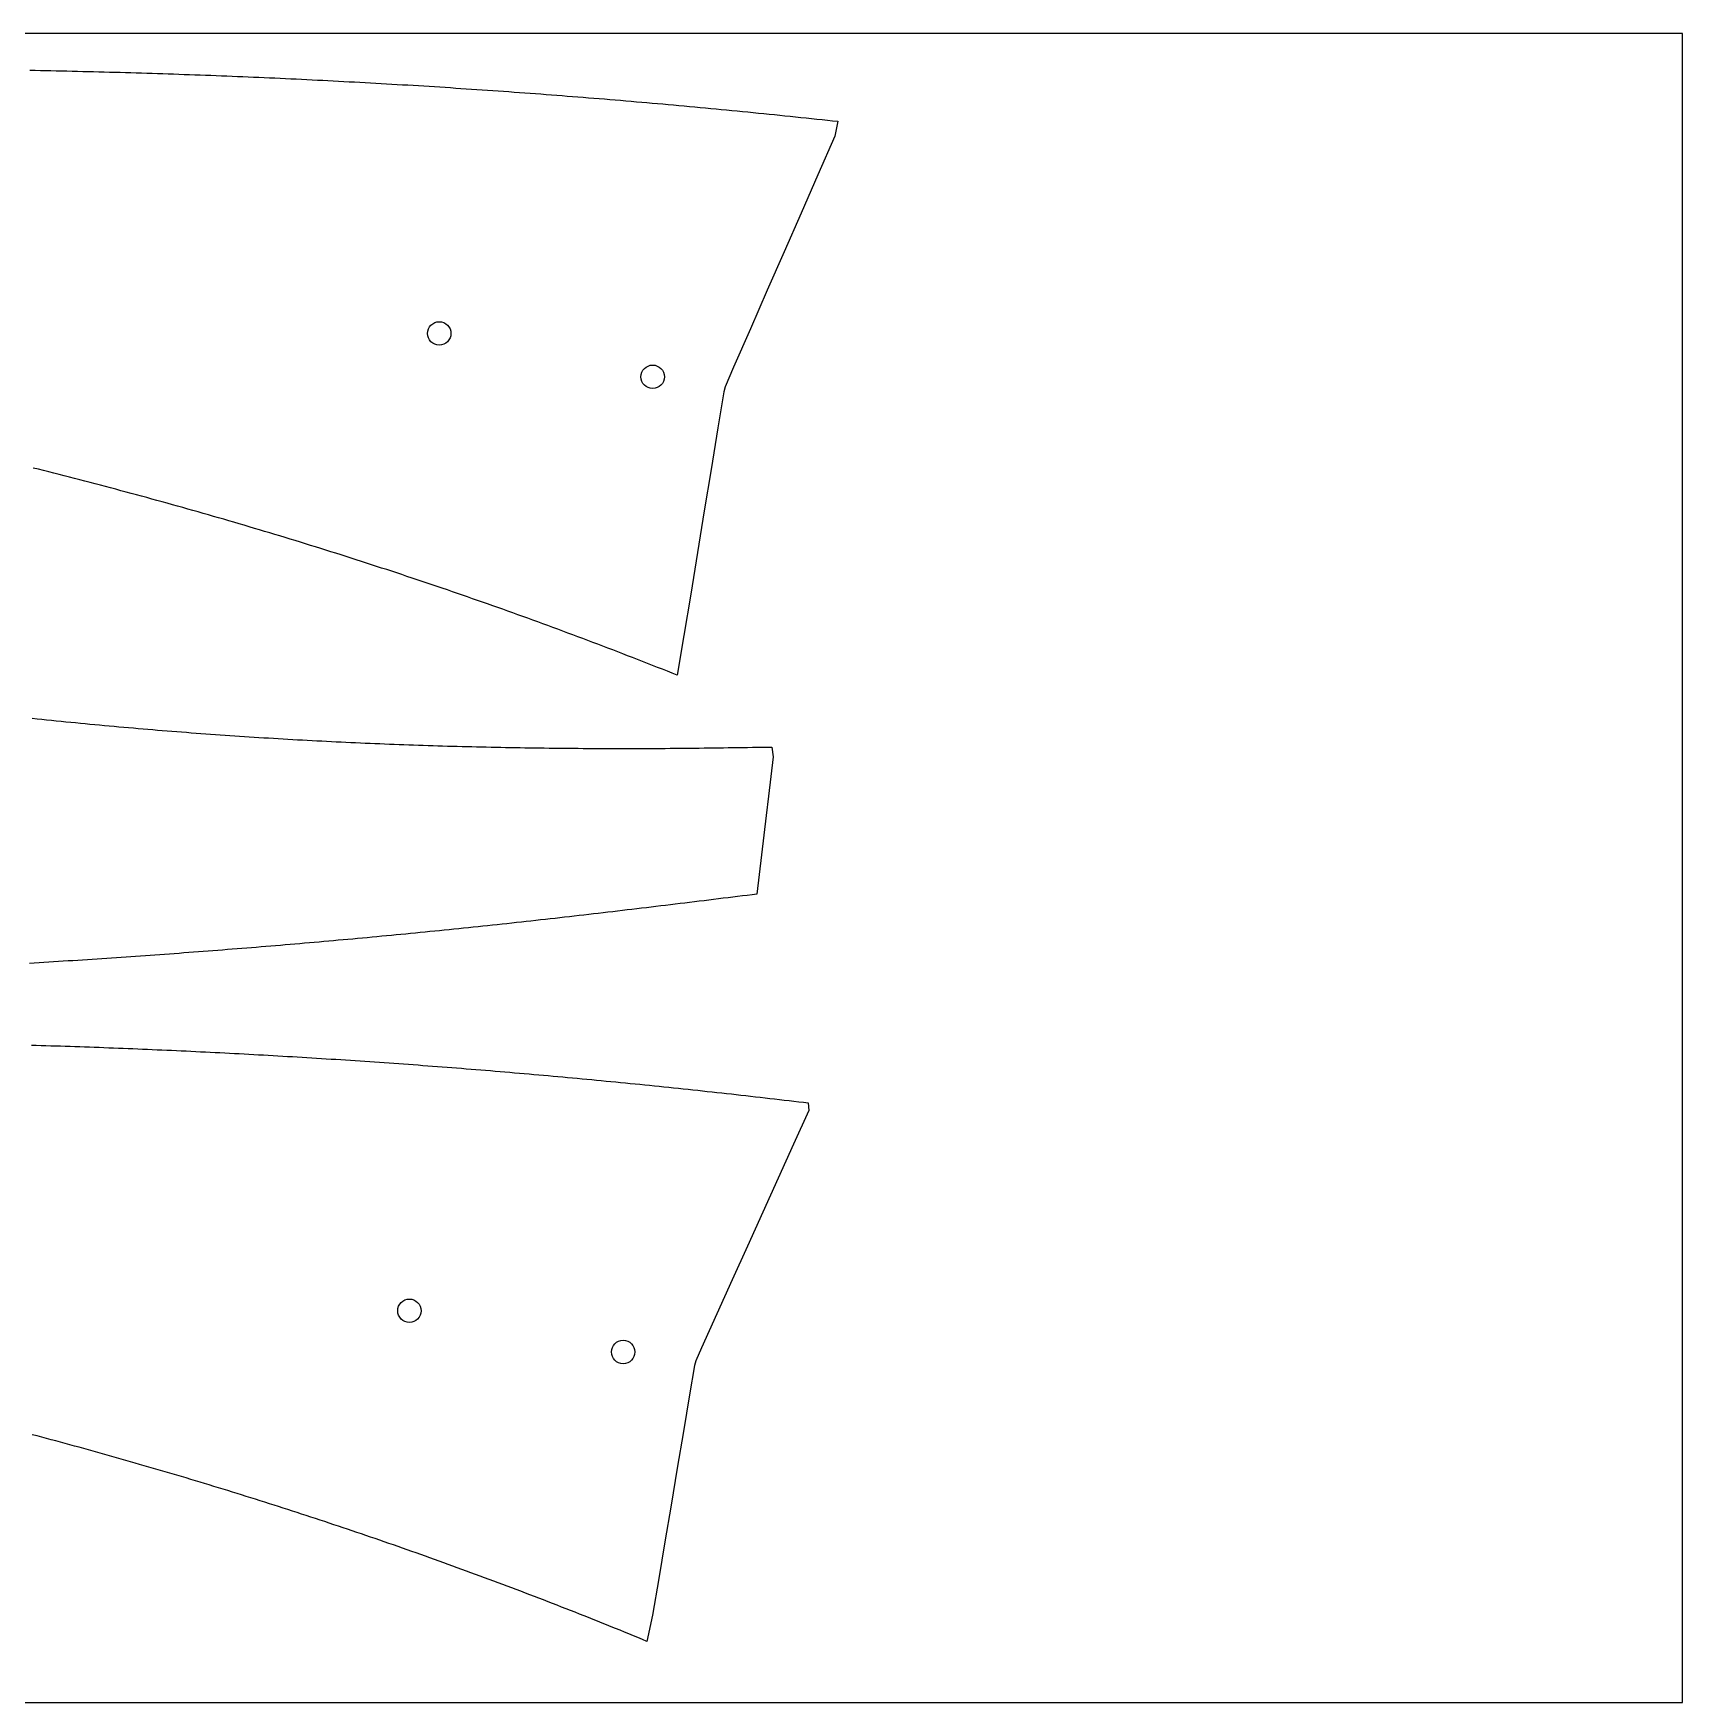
# Model space of a CAD drawing. Extents: x 2 to 322, y 1 to 49.
# Drawn here: x 158.02 to 203.47, y 3.2 to 49.2 of the extents above; entities that cross this region are included whole.
import ezdxf

# ---------------------------------------------------------------- set-up
doc = ezdxf.new("R2010")
doc.units = 0
doc.layers.get('0').update_dxf_attribs({"linetype": 'CONTINUOUS'})
doc.layers.add('CUT_SHEET', color=1, linetype='CONTINUOUS')
doc.layers.add('DRILLING', color=3, linetype='CONTINUOUS')

msp = doc.modelspace()

# ---------------------------------------------------------------- linework, layer by layer
for points in [[(157.921, 48.1892, 0), (158.068, 48.1865, 0), (158.215, 48.1837, 0), (158.362, 48.1808, 0), (158.508, 48.1779, 0), (158.655, 48.1748, 0), (158.802, 48.1717, 0), (158.949, 48.1684, 0), (159.096, 48.1651, 0), (159.243, 48.1617, 0), (159.389, 48.1582, 0), (159.536, 48.1547, 0), (159.683, 48.151, 0), (159.83, 48.1473, 0), (159.977, 48.1434, 0), (160.124, 48.1395, 0), (160.27, 48.1355, 0), (160.417, 48.1314, 0), (160.564, 48.1273, 0), (160.711, 48.123, 0), (160.858, 48.1186, 0), (161.004, 48.1142, 0), (161.151, 48.1097, 0), (161.298, 48.1051, 0), (161.445, 48.1004, 0), (161.592, 48.0956, 0), (161.738, 48.0908, 0), (161.885, 48.0858, 0), (162.032, 48.0808, 0), (162.179, 48.0757, 0), (162.325, 48.0704, 0), (162.472, 48.0652, 0), (162.619, 48.0598, 0), (162.766, 48.0543, 0), (162.912, 48.0488, 0), (163.059, 48.0431, 0), (163.206, 48.0374, 0), (163.353, 48.0316, 0), (163.499, 48.0257, 0), (163.646, 48.0197, 0), (163.793, 48.0136, 0), (163.94, 48.0075, 0), (164.086, 48.0012, 0), (164.233, 47.9949, 0), (164.38, 47.9885, 0), (164.527, 47.9819, 0), (164.673, 47.9754, 0), (164.82, 47.9687, 0), (164.967, 47.9619, 0), (165.113, 47.9551, 0), (165.26, 47.9481, 0), (165.407, 47.9411, 0), (165.554, 47.934, 0), (165.7, 47.9268, 0), (165.847, 47.9195, 0), (165.994, 47.9121, 0), (166.14, 47.9047, 0), (166.287, 47.8971, 0), (166.434, 47.8895, 0), (166.58, 47.8817, 0), (166.727, 47.8739, 0), (166.874, 47.866, 0), (167.02, 47.8581, 0), (167.167, 47.85, 0), (167.313, 47.8418, 0), (167.46, 47.8336, 0), (167.607, 47.8253, 0), (167.753, 47.8168, 0), (167.9, 47.8083, 0), (168.047, 47.7997, 0), (168.193, 47.7911, 0), (168.34, 47.7823, 0), (168.486, 47.7734, 0), (168.633, 47.7645, 0), (168.78, 47.7555, 0), (168.926, 47.7463, 0), (169.073, 47.7371, 0), (169.219, 47.7278, 0), (169.366, 47.7185, 0), (169.512, 47.709, 0), (169.659, 47.6994, 0), (169.805, 47.6898, 0), (169.952, 47.6801, 0), (170.099, 47.6703, 0), (170.245, 47.6604, 0), (170.392, 47.6504, 0), (170.538, 47.6403, 0), (170.685, 47.6301, 0), (170.831, 47.6199, 0), (170.978, 47.6095, 0), (171.124, 47.5991, 0), (171.271, 47.5886, 0), (171.417, 47.578, 0), (171.564, 47.5673, 0), (171.71, 47.5565, 0), (171.856, 47.5457, 0), (172.003, 47.5347, 0), (172.149, 47.5237, 0), (172.296, 47.5125, 0), (172.442, 47.5013, 0), (172.589, 47.49, 0), (172.735, 47.4786, 0), (172.881, 47.4672, 0), (173.028, 47.4556, 0), (173.174, 47.4439, 0), (173.321, 47.4322, 0), (173.467, 47.4204, 0), (173.613, 47.4085, 0), (173.76, 47.3965, 0), (173.906, 47.3844, 0), (174.052, 47.3722, 0), (174.199, 47.3599, 0), (174.345, 47.3476, 0), (174.492, 47.3351, 0), (174.638, 47.3226, 0), (174.784, 47.31, 0), (174.93, 47.2973, 0), (175.077, 47.2845, 0), (175.223, 47.2716, 0), (175.369, 47.2587, 0), (175.516, 47.2456, 0), (175.662, 47.2325, 0), (175.808, 47.2192, 0), (175.954, 47.2059, 0), (176.101, 47.1925, 0), (176.247, 47.179, 0), (176.393, 47.1655, 0), (176.539, 47.1518, 0), (176.686, 47.138, 0), (176.832, 47.1242, 0), (176.978, 47.1103, 0), (177.124, 47.0962, 0), (177.27, 47.0821, 0), (177.416, 47.0679, 0), (177.563, 47.0537, 0), (177.709, 47.0393, 0), (177.855, 47.0248, 0), (178.001, 47.0103, 0), (178.147, 46.9957, 0), (178.293, 46.9809, 0), (178.439, 46.9661, 0), (178.586, 46.9512, 0), (178.732, 46.9363, 0), (178.878, 46.9212, 0), (179.024, 46.906, 0), (179.17, 46.8908, 0), (179.316, 46.8755, 0), (179.462, 46.86, 0), (179.608, 46.8445, 0), (179.754, 46.8289, 0), (179.9, 46.8132, 0), (180.046, 46.7975, 0), (180.192, 46.7816, 0), (180.107, 46.3707, 0), (179.641, 45.3096, 0), (179.175, 44.2484, 0), (178.709, 43.1873, 0), (178.244, 42.1261, 0), (177.778, 41.065, 0), (177.312, 40.0038, 0), (177.08, 39.4676, 0), (177.043, 39.3256, 0), (176.881, 38.3306, 0), (176.694, 37.1868, 0), (176.508, 36.043, 0), (176.321, 34.8992, 0), (176.135, 33.7554, 0), (175.948, 32.6116, 0), (175.764, 31.5169, 0), (175.627, 31.5714, 0), (175.491, 31.6257, 0), (175.355, 31.6798, 0), (175.218, 31.7339, 0), (175.081, 31.7877, 0), (174.945, 31.8414, 0), (174.808, 31.895, 0), (174.671, 31.9484, 0), (174.534, 32.0017, 0), (174.397, 32.0548, 0), (174.26, 32.1078, 0), (174.123, 32.1606, 0), (173.986, 32.2132, 0), (173.849, 32.2658, 0), (173.712, 32.3181, 0), (173.575, 32.3703, 0), (173.437, 32.4224, 0), (173.3, 32.4743, 0), (173.162, 32.5261, 0), (173.025, 32.5777, 0), (172.887, 32.6291, 0), (172.75, 32.6805, 0), (172.612, 32.7316, 0), (172.474, 32.7826, 0), (172.337, 32.8335, 0), (172.199, 32.8842, 0), (172.061, 32.9347, 0), (171.923, 32.9851, 0), (171.785, 33.0353, 0), (171.647, 33.0854, 0), (171.509, 33.1354, 0), (171.371, 33.1852, 0), (171.232, 33.2348, 0), (171.094, 33.2843, 0), (170.956, 33.3336, 0), (170.817, 33.3828, 0), (170.679, 33.4318, 0), (170.54, 33.4807, 0), (170.402, 33.5294, 0), (170.263, 33.578, 0), (170.125, 33.6264, 0), (169.986, 33.6746, 0), (169.847, 33.7227, 0), (169.708, 33.7707, 0), (169.569, 33.8185, 0), (169.43, 33.8662, 0), (169.291, 33.9137, 0), (169.152, 33.961, 0), (169.013, 34.0082, 0), (168.874, 34.0552, 0), (168.735, 34.1021, 0), (168.596, 34.1489, 0), (168.456, 34.1955, 0), (168.317, 34.2419, 0), (168.178, 34.2882, 0), (168.038, 34.3343, 0), (167.899, 34.3803, 0), (167.759, 34.4262, 0), (167.619, 34.4718, 0), (167.48, 34.5174, 0), (167.34, 34.5628, 0), (167.2, 34.608, 0), (167.06, 34.6531, 0), (166.921, 34.698, 0), (166.781, 34.7428, 0), (166.641, 34.7874, 0), (166.501, 34.8319, 0), (166.361, 34.8762, 0), (166.22, 34.9204, 0), (166.08, 34.9644, 0), (165.94, 35.0083, 0), (165.8, 35.052, 0), (165.66, 35.0956, 0), (165.519, 35.139, 0), (165.379, 35.1823, 0), (165.238, 35.2254, 0), (165.098, 35.2684, 0), (164.957, 35.3112, 0), (164.817, 35.3539, 0), (164.676, 35.3964, 0), (164.535, 35.4388, 0), (164.395, 35.481, 0), (164.254, 35.5231, 0), (164.113, 35.565, 0), (163.972, 35.6068, 0), (163.831, 35.6484, 0), (163.69, 35.6899, 0), (163.549, 35.7312, 0), (163.408, 35.7724, 0), (163.267, 35.8134, 0), (163.126, 35.8543, 0), (162.985, 35.8951, 0), (162.844, 35.9356, 0), (162.702, 35.9761, 0), (162.561, 36.0164, 0), (162.42, 36.0565, 0), (162.278, 36.0965, 0), (162.137, 36.1363, 0), (161.995, 36.176, 0), (161.854, 36.2156, 0), (161.712, 36.255, 0), (161.571, 36.2942, 0), (161.429, 36.3333, 0), (161.287, 36.3723, 0), (161.146, 36.4111, 0), (161.004, 36.4497, 0), (160.862, 36.4882, 0), (160.72, 36.5266, 0), (160.578, 36.5648, 0), (160.436, 36.6028, 0), (160.294, 36.6408, 0), (160.152, 36.6785, 0), (160.01, 36.7161, 0), (159.868, 36.7536, 0), (159.726, 36.7909, 0), (159.584, 36.8281, 0), (159.442, 36.8651, 0), (159.299, 36.902, 0), (159.157, 36.9387, 0), (159.015, 36.9753, 0), (158.872, 37.0118, 0), (158.73, 37.0481, 0), (158.587, 37.0842, 0), (158.445, 37.1202, 0), (158.303, 37.1561, 0), (158.16, 37.1918, 0), (158.017, 37.2273, 0)], [(157.991, 30.3315, 0), (158.123, 30.3176, 0), (158.256, 30.3037, 0), (158.389, 30.29, 0), (158.521, 30.2764, 0), (158.654, 30.2629, 0), (158.787, 30.2495, 0), (158.919, 30.2363, 0), (159.052, 30.2231, 0), (159.185, 30.2101, 0), (159.318, 30.1972, 0), (159.451, 30.1844, 0), (159.583, 30.1718, 0), (159.716, 30.1593, 0), (159.849, 30.1468, 0), (159.982, 30.1345, 0), (160.115, 30.1224, 0), (160.247, 30.1103, 0), (160.38, 30.0984, 0), (160.513, 30.0866, 0), (160.646, 30.0749, 0), (160.779, 30.0633, 0), (160.912, 30.0518, 0), (161.045, 30.0405, 0), (161.178, 30.0293, 0), (161.311, 30.0182, 0), (161.443, 30.0072, 0), (161.576, 29.9963, 0), (161.709, 29.9856, 0), (161.842, 29.9749, 0), (161.975, 29.9644, 0), (162.108, 29.9541, 0), (162.241, 29.9438, 0), (162.374, 29.9337, 0), (162.507, 29.9236, 0), (162.64, 29.9137, 0), (162.773, 29.9039, 0), (162.906, 29.8943, 0), (163.039, 29.8847, 0), (163.173, 29.8753, 0), (163.306, 29.866, 0), (163.439, 29.8568, 0), (163.572, 29.8478, 0), (163.705, 29.8388, 0), (163.838, 29.83, 0), (163.971, 29.8213, 0), (164.104, 29.8127, 0), (164.237, 29.8042, 0), (164.37, 29.7959, 0), (164.503, 29.7876, 0), (164.637, 29.7795, 0), (164.77, 29.7715, 0), (164.903, 29.7637, 0), (165.036, 29.7559, 0), (165.169, 29.7483, 0), (165.302, 29.7408, 0), (165.436, 29.7334, 0), (165.569, 29.7261, 0), (165.702, 29.719, 0), (165.835, 29.7119, 0), (165.968, 29.705, 0), (166.102, 29.6982, 0), (166.235, 29.6916, 0), (166.368, 29.685, 0), (166.501, 29.6786, 0), (166.635, 29.6723, 0), (166.768, 29.6661, 0), (166.901, 29.66, 0), (167.034, 29.654, 0), (167.168, 29.6482, 0), (167.301, 29.6425, 0), (167.434, 29.6368, 0), (167.567, 29.6314, 0), (167.701, 29.626, 0), (167.834, 29.6207, 0), (167.967, 29.6156, 0), (168.1, 29.6105, 0), (168.234, 29.6056, 0), (168.367, 29.6008, 0), (168.5, 29.5961, 0), (168.634, 29.5915, 0), (168.767, 29.5871, 0), (168.9, 29.5827, 0), (169.034, 29.5785, 0), (169.167, 29.5744, 0), (169.3, 29.5704, 0), (169.434, 29.5665, 0), (169.567, 29.5627, 0), (169.7, 29.559, 0), (169.834, 29.5555, 0), (169.967, 29.552, 0), (170.1, 29.5487, 0), (170.234, 29.5454, 0), (170.367, 29.5423, 0), (170.5, 29.5393, 0), (170.634, 29.5364, 0), (170.767, 29.5336, 0), (170.9, 29.5309, 0), (171.034, 29.5283, 0), (171.167, 29.5259, 0), (171.301, 29.5235, 0), (171.434, 29.5213, 0), (171.567, 29.5191, 0), (171.701, 29.5171, 0), (171.834, 29.5152, 0), (171.967, 29.5133, 0), (172.101, 29.5116, 0), (172.234, 29.51, 0), (172.368, 29.5085, 0), (172.501, 29.5071, 0), (172.634, 29.5058, 0), (172.768, 29.5046, 0), (172.901, 29.5035, 0), (173.034, 29.5025, 0), (173.168, 29.5017, 0), (173.301, 29.5009, 0), (173.435, 29.5002, 0), (173.568, 29.4996, 0), (173.701, 29.4992, 0), (173.835, 29.4988, 0), (173.968, 29.4986, 0), (174.101, 29.4984, 0), (174.235, 29.4983, 0), (174.368, 29.4984, 0), (174.502, 29.4985, 0), (174.635, 29.4988, 0), (174.768, 29.4991, 0), (174.902, 29.4995, 0), (175.035, 29.5001, 0), (175.168, 29.5007, 0), (175.302, 29.5015, 0), (175.435, 29.5023, 0), (175.569, 29.5032, 0), (175.702, 29.5043, 0), (175.835, 29.5054, 0), (175.969, 29.5066, 0), (176.102, 29.5079, 0), (176.235, 29.5093, 0), (176.369, 29.5108, 0), (176.502, 29.5123, 0), (176.635, 29.5139, 0), (176.769, 29.5156, 0), (176.902, 29.5173, 0), (177.036, 29.5191, 0), (177.169, 29.5209, 0), (177.302, 29.5228, 0), (177.436, 29.5247, 0), (177.569, 29.5266, 0), (177.702, 29.5286, 0), (177.836, 29.5306, 0), (177.969, 29.5326, 0), (178.102, 29.5346, 0), (178.236, 29.5367, 0), (178.369, 29.5387, 0), (178.404, 29.2702, 0), (178.34, 28.7293, 0), (178.277, 28.1883, 0), (178.213, 27.6474, 0), (178.149, 27.1064, 0), (178.085, 26.5655, 0), (178.022, 26.0246, 0), (177.958, 25.4836, 0)], [(177.958, 25.4836, 0), (177.825, 25.4673, 0), (177.693, 25.4509, 0), (177.561, 25.4346, 0), (177.428, 25.4182, 0), (177.296, 25.4019, 0), (177.164, 25.3856, 0), (177.031, 25.3693, 0), (176.899, 25.353, 0), (176.766, 25.3367, 0), (176.634, 25.3204, 0), (176.502, 25.3041, 0), (176.369, 25.2879, 0), (176.237, 25.2716, 0), (176.105, 25.2554, 0), (175.972, 25.2393, 0), (175.84, 25.2231, 0), (175.707, 25.207, 0), (175.575, 25.1909, 0), (175.443, 25.1748, 0), (175.31, 25.1587, 0), (175.178, 25.1427, 0), (175.045, 25.1267, 0), (174.913, 25.1108, 0), (174.781, 25.0948, 0), (174.648, 25.079, 0), (174.516, 25.0631, 0), (174.383, 25.0473, 0), (174.251, 25.0316, 0), (174.119, 25.0159, 0), (173.986, 25.0002, 0), (173.854, 24.9846, 0), (173.721, 24.969, 0), (173.589, 24.9535, 0), (173.456, 24.938, 0), (173.324, 24.9226, 0), (173.191, 24.9072, 0), (173.059, 24.8919, 0), (172.926, 24.8767, 0), (172.794, 24.8615, 0), (172.661, 24.8464, 0), (172.529, 24.8313, 0), (172.396, 24.8163, 0), (172.264, 24.8014, 0), (172.131, 24.7865, 0), (171.999, 24.7717, 0), (171.866, 24.757, 0), (171.734, 24.7423, 0), (171.601, 24.7277, 0), (171.469, 24.7132, 0), (171.336, 24.6988, 0), (171.203, 24.6844, 0), (171.071, 24.6701, 0), (170.938, 24.6558, 0), (170.806, 24.6417, 0), (170.673, 24.6276, 0), (170.54, 24.6135, 0), (170.408, 24.5996, 0), (170.275, 24.5857, 0), (170.142, 24.5718, 0), (170.01, 24.5581, 0), (169.877, 24.5444, 0), (169.744, 24.5308, 0), (169.612, 24.5172, 0), (169.479, 24.5037, 0), (169.346, 24.4903, 0), (169.214, 24.4769, 0), (169.081, 24.4637, 0), (168.948, 24.4504, 0), (168.815, 24.4373, 0), (168.683, 24.4242, 0), (168.55, 24.4112, 0), (168.417, 24.3982, 0), (168.285, 24.3854, 0), (168.152, 24.3725, 0), (168.019, 24.3598, 0), (167.886, 24.3471, 0), (167.753, 24.3345, 0), (167.621, 24.3219, 0), (167.488, 24.3095, 0), (167.355, 24.297, 0), (167.222, 24.2847, 0), (167.09, 24.2724, 0), (166.957, 24.2602, 0), (166.824, 24.248, 0), (166.691, 24.2359, 0), (166.558, 24.2239, 0), (166.425, 24.2119, 0), (166.293, 24.2, 0), (166.16, 24.1882, 0), (166.027, 24.1764, 0), (165.894, 24.1647, 0), (165.761, 24.1531, 0), (165.628, 24.1415, 0), (165.495, 24.13, 0), (165.362, 24.1185, 0), (165.23, 24.1071, 0), (165.097, 24.0958, 0), (164.964, 24.0846, 0), (164.831, 24.0734, 0), (164.698, 24.0622, 0), (164.565, 24.0512, 0), (164.432, 24.0402, 0), (164.299, 24.0292, 0), (164.166, 24.0183, 0), (164.033, 24.0075, 0), (163.9, 23.9968, 0), (163.767, 23.9861, 0), (163.635, 23.9754, 0), (163.502, 23.9649, 0), (163.369, 23.9544, 0), (163.236, 23.9439, 0), (163.103, 23.9335, 0), (162.97, 23.9232, 0), (162.837, 23.913, 0), (162.704, 23.9028, 0), (162.571, 23.8926, 0), (162.438, 23.8825, 0), (162.305, 23.8725, 0), (162.172, 23.8626, 0), (162.039, 23.8527, 0), (161.906, 23.8428, 0), (161.773, 23.8331, 0), (161.64, 23.8234, 0), (161.507, 23.8137, 0), (161.374, 23.8041, 0), (161.241, 23.7946, 0), (161.108, 23.7851, 0), (160.974, 23.7757, 0), (160.841, 23.7664, 0), (160.708, 23.7571, 0), (160.575, 23.7479, 0), (160.442, 23.7388, 0), (160.309, 23.7297, 0), (160.176, 23.7206, 0), (160.043, 23.7117, 0), (159.91, 23.7028, 0), (159.777, 23.6939, 0), (159.644, 23.6852, 0), (159.511, 23.6765, 0), (159.378, 23.6678, 0), (159.245, 23.6592, 0), (159.111, 23.6507, 0), (158.978, 23.6423, 0), (158.845, 23.6339, 0), (158.712, 23.6255, 0), (158.579, 23.6173, 0), (158.446, 23.6091, 0), (158.313, 23.6009, 0), (158.18, 23.5929, 0), (158.046, 23.5849, 0), (157.913, 23.5769, 0)], [(157.967, 21.3247, 0), (158.1, 21.3207, 0), (158.233, 21.3167, 0), (158.366, 21.3126, 0), (158.5, 21.3084, 0), (158.633, 21.3042, 0), (158.766, 21.2999, 0), (158.9, 21.2955, 0), (159.033, 21.291, 0), (159.166, 21.2865, 0), (159.3, 21.2819, 0), (159.433, 21.2772, 0), (159.566, 21.2725, 0), (159.7, 21.2677, 0), (159.833, 21.2628, 0), (159.966, 21.2578, 0), (160.099, 21.2527, 0), (160.233, 21.2476, 0), (160.366, 21.2424, 0), (160.499, 21.2372, 0), (160.632, 21.2318, 0), (160.766, 21.2264, 0), (160.899, 21.2209, 0), (161.032, 21.2154, 0), (161.166, 21.2097, 0), (161.299, 21.204, 0), (161.432, 21.1982, 0), (161.565, 21.1924, 0), (161.699, 21.1865, 0), (161.832, 21.1805, 0), (161.965, 21.1744, 0), (162.098, 21.1682, 0), (162.232, 21.162, 0), (162.365, 21.1557, 0), (162.498, 21.1493, 0), (162.631, 21.1429, 0), (162.764, 21.1364, 0), (162.898, 21.1298, 0), (163.031, 21.1231, 0), (163.164, 21.1164, 0), (163.297, 21.1096, 0), (163.43, 21.1027, 0), (163.564, 21.0957, 0), (163.697, 21.0887, 0), (163.83, 21.0816, 0), (163.963, 21.0744, 0), (164.096, 21.0671, 0), (164.23, 21.0598, 0), (164.363, 21.0524, 0), (164.496, 21.0449, 0), (164.629, 21.0373, 0), (164.762, 21.0297, 0), (164.895, 21.022, 0), (165.029, 21.0142, 0), (165.162, 21.0064, 0), (165.295, 20.9984, 0), (165.428, 20.9904, 0), (165.561, 20.9823, 0), (165.694, 20.9742, 0), (165.827, 20.966, 0), (165.961, 20.9577, 0), (166.094, 20.9493, 0), (166.227, 20.9408, 0), (166.36, 20.9323, 0), (166.493, 20.9237, 0), (166.626, 20.915, 0), (166.759, 20.9063, 0), (166.892, 20.8974, 0), (167.025, 20.8885, 0), (167.158, 20.8796, 0), (167.292, 20.8705, 0), (167.425, 20.8614, 0), (167.558, 20.8522, 0), (167.691, 20.8429, 0), (167.824, 20.8336, 0), (167.957, 20.8241, 0), (168.09, 20.8146, 0), (168.223, 20.8051, 0), (168.356, 20.7954, 0), (168.489, 20.7857, 0), (168.622, 20.7759, 0), (168.755, 20.766, 0), (168.888, 20.756, 0), (169.021, 20.746, 0), (169.154, 20.7359, 0), (169.287, 20.7257, 0), (169.42, 20.7155, 0), (169.553, 20.7052, 0), (169.686, 20.6948, 0), (169.819, 20.6843, 0), (169.952, 20.6737, 0), (170.085, 20.6631, 0), (170.218, 20.6524, 0), (170.351, 20.6416, 0), (170.484, 20.6307, 0), (170.617, 20.6198, 0), (170.75, 20.6088, 0), (170.883, 20.5977, 0), (171.015, 20.5866, 0), (171.148, 20.5753, 0), (171.281, 20.564, 0), (171.414, 20.5526, 0), (171.547, 20.5412, 0), (171.68, 20.5296, 0), (171.813, 20.518, 0), (171.946, 20.5063, 0), (172.079, 20.4946, 0), (172.211, 20.4827, 0), (172.344, 20.4708, 0), (172.477, 20.4589, 0), (172.61, 20.4468, 0), (172.743, 20.4347, 0), (172.876, 20.4224, 0), (173.008, 20.4102, 0), (173.141, 20.3978, 0), (173.274, 20.3854, 0), (173.407, 20.3728, 0), (173.54, 20.3603, 0), (173.672, 20.3476, 0), (173.805, 20.3348, 0), (173.938, 20.322, 0), (174.071, 20.3091, 0), (174.203, 20.2962, 0), (174.336, 20.2831, 0), (174.469, 20.27, 0), (174.602, 20.2568, 0), (174.734, 20.2436, 0), (174.867, 20.2302, 0), (175, 20.2168, 0), (175.133, 20.2033, 0), (175.265, 20.1898, 0), (175.398, 20.1761, 0), (175.531, 20.1624, 0), (175.663, 20.1486, 0), (175.796, 20.1347, 0), (175.929, 20.1208, 0), (176.061, 20.1068, 0), (176.194, 20.0927, 0), (176.327, 20.0785, 0), (176.459, 20.0643, 0), (176.592, 20.05, 0), (176.724, 20.0356, 0), (176.857, 20.0211, 0), (176.99, 20.0066, 0), (177.122, 19.9919, 0), (177.255, 19.9772, 0), (177.387, 19.9625, 0), (177.52, 19.9476, 0), (177.652, 19.9327, 0), (177.785, 19.9177, 0), (177.917, 19.9026, 0), (178.05, 19.8875, 0), (178.183, 19.8723, 0), (178.315, 19.857, 0), (178.448, 19.8416, 0), (178.58, 19.8262, 0), (178.712, 19.8107, 0), (178.845, 19.7951, 0), (178.977, 19.7794, 0), (179.11, 19.7636, 0), (179.242, 19.7478, 0), (179.375, 19.7319, 0), (179.392, 19.5246, 0), (178.969, 18.59, 0), (178.546, 17.6554, 0), (178.123, 16.7208, 0), (177.7, 15.7862, 0), (177.277, 14.8516, 0), (176.854, 13.917, 0), (176.432, 12.9823, 0), (176.274, 12.6234, 0), (176.239, 12.4946, 0), (176.103, 11.6844, 0), (175.933, 10.6728, 0), (175.763, 9.66111, 0), (175.594, 8.64944, 0), (175.424, 7.63778, 0), (175.254, 6.62612, 0), (175.084, 5.61446, 0), (174.927, 4.89294, 0), (174.804, 4.94394, 0), (174.68, 4.9948, 0), (174.557, 5.04554, 0), (174.434, 5.09614, 0), (174.31, 5.14661, 0), (174.187, 5.19695, 0), (174.063, 5.24716, 0), (173.939, 5.29724, 0), (173.816, 5.34719, 0), (173.692, 5.39701, 0), (173.568, 5.4467, 0), (173.444, 5.49626, 0), (173.32, 5.54568, 0), (173.196, 5.59498, 0), (173.072, 5.64414, 0), (172.948, 5.69318, 0), (172.824, 5.74209, 0), (172.7, 5.79086, 0), (172.576, 5.83951, 0), (172.451, 5.88803, 0), (172.327, 5.93641, 0), (172.203, 5.98467, 0), (172.078, 6.0328, 0), (171.954, 6.0808, 0), (171.829, 6.12867, 0), (171.705, 6.17641, 0), (171.58, 6.22402, 0), (171.455, 6.2715, 0), (171.33, 6.31885, 0), (171.206, 6.36607, 0), (171.081, 6.41317, 0), (170.956, 6.46014, 0), (170.831, 6.50697, 0), (170.706, 6.55368, 0), (170.581, 6.60026, 0), (170.456, 6.64672, 0), (170.331, 6.69304, 0), (170.206, 6.73924, 0), (170.08, 6.7853, 0), (169.955, 6.83124, 0), (169.83, 6.87705, 0), (169.704, 6.92274, 0), (169.579, 6.96829, 0), (169.453, 7.01372, 0), (169.328, 7.05902, 0), (169.202, 7.1042, 0), (169.077, 7.14924, 0), (168.951, 7.19416, 0), (168.825, 7.23895, 0), (168.7, 7.28362, 0), (168.574, 7.32815, 0), (168.448, 7.37256, 0), (168.322, 7.41685, 0), (168.196, 7.461, 0), (168.07, 7.50503, 0), (167.944, 7.54893, 0), (167.818, 7.59271, 0), (167.692, 7.63636, 0), (167.566, 7.67988, 0), (167.44, 7.72328, 0), (167.314, 7.76655, 0), (167.187, 7.8097, 0), (167.061, 7.85272, 0), (166.935, 7.89561, 0), (166.808, 7.93838, 0), (166.682, 7.98102, 0), (166.555, 8.02353, 0), (166.429, 8.06592, 0), (166.302, 8.10819, 0), (166.176, 8.15033, 0), (166.049, 8.19234, 0), (165.922, 8.23423, 0), (165.796, 8.27599, 0), (165.669, 8.31763, 0), (165.542, 8.35914, 0), (165.415, 8.40053, 0), (165.288, 8.44179, 0), (165.161, 8.48293, 0), (165.034, 8.52394, 0), (164.907, 8.56483, 0), (164.78, 8.6056, 0), (164.653, 8.64624, 0), (164.526, 8.68675, 0), (164.399, 8.72714, 0), (164.272, 8.76741, 0), (164.144, 8.80755, 0), (164.017, 8.84757, 0), (163.89, 8.88746, 0), (163.762, 8.92723, 0), (163.635, 8.96687, 0), (163.508, 9.00639, 0), (163.38, 9.04578, 0), (163.253, 9.08505, 0), (163.125, 9.12419, 0), (162.997, 9.16321, 0), (162.87, 9.2021, 0), (162.742, 9.24087, 0), (162.614, 9.27952, 0), (162.487, 9.31804, 0), (162.359, 9.35644, 0), (162.231, 9.39471, 0), (162.103, 9.43285, 0), (161.975, 9.47088, 0), (161.848, 9.50877, 0), (161.72, 9.54655, 0), (161.592, 9.5842, 0), (161.464, 9.62172, 0), (161.336, 9.65912, 0), (161.207, 9.69639, 0), (161.079, 9.73354, 0), (160.951, 9.77057, 0), (160.823, 9.80747, 0), (160.695, 9.84425, 0), (160.566, 9.8809, 0), (160.438, 9.91742, 0), (160.31, 9.95383, 0), (160.181, 9.9901, 0), (160.053, 10.0263, 0), (159.924, 10.0623, 0), (159.796, 10.0982, 0), (159.667, 10.134, 0), (159.539, 10.1696, 0), (159.41, 10.2052, 0), (159.282, 10.2406, 0), (159.153, 10.2758, 0), (159.024, 10.311, 0), (158.896, 10.346, 0), (158.767, 10.3809, 0), (158.638, 10.4157, 0), (158.509, 10.4504, 0), (158.38, 10.4849, 0), (158.252, 10.5193, 0), (158.123, 10.5536, 0), (157.994, 10.5878, 0)]]:
    msp.add_polyline3d(points)
at = {"layer": 'CUT_SHEET'}
msp.add_lwpolyline([(109.46526, 49.20463), (109.46526, 3.20463), (203.46526, 3.20463), (203.46526, 49.20463)], close=True, dxfattribs=at)
at = {"layer": 'DRILLING'}
for centre in [(169.20669, 40.93661), (175.08636, 39.74099), (168.38305, 14.00385), (174.27443, 12.86738)]:
    msp.add_circle(centre, 0.3225, dxfattribs=at)

doc.saveas('drawing.dxf')
